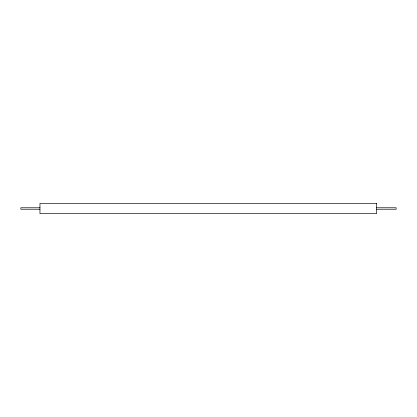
<?xml version="1.0" encoding="UTF-8"?>
<svg xmlns="http://www.w3.org/2000/svg" width="417" height="417" viewBox="0 0 417 417"><rect width="100%" height="100%" fill="white"/><g stroke="black" fill="none" stroke-linecap="round" stroke-linejoin="round"><path stroke-width="0.63" d="M39.959 207.77L20.85 207.77L20.85 209.23L39.959 209.23M376.655 207.77L396.15 207.77L396.15 209.23L376.655 209.23M376.655 203.381L39.959 203.381L39.959 213.619L376.655 213.619L376.655 203.381"/></g></svg>
